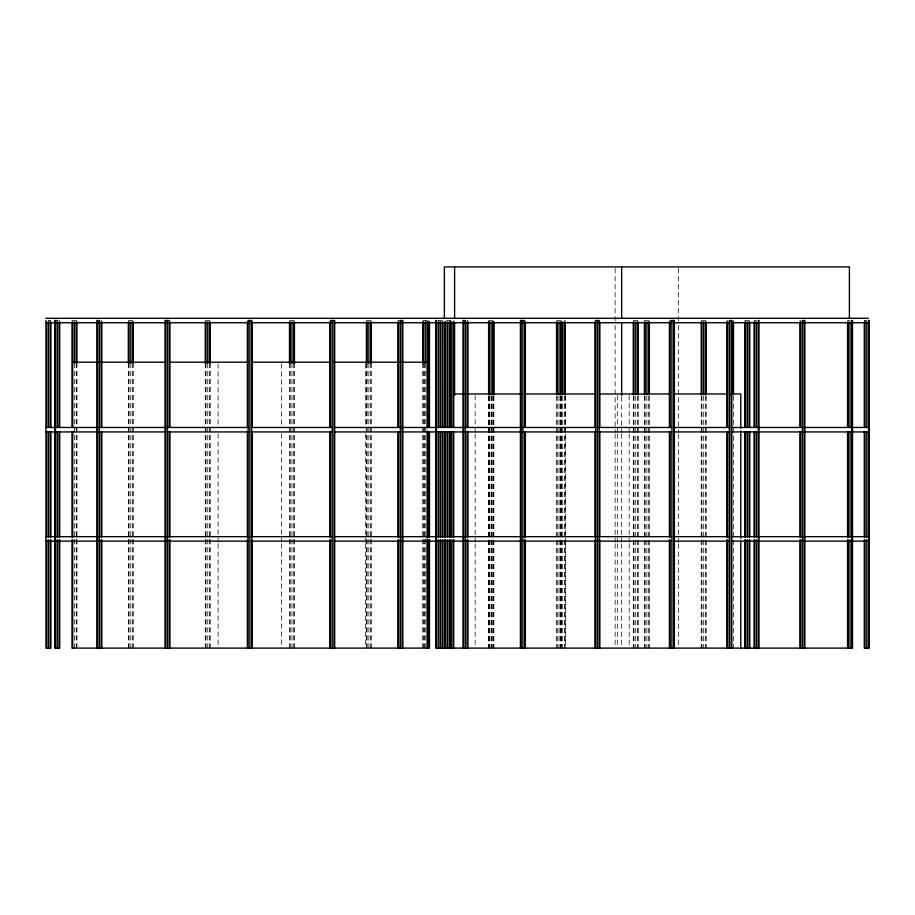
<?xml version="1.0" encoding="UTF-8"?>
<svg xmlns="http://www.w3.org/2000/svg" width="915" height="915" viewBox="0 0 915 915"><rect width="100%" height="100%" fill="white"/><g stroke="black" fill="none" stroke-linecap="round" stroke-linejoin="round"><path stroke-width="0.69" stroke-dasharray="4.58 3.43" d="M48.449 320.502L50.931 320.502M59.006 320.502L59.727 320.502M71.988 320.502L76.952 320.502M101.108 320.502L101.84 320.502M128.329 320.502L133.293 320.502M205.269 320.502L210.233 320.502M289.472 320.502L294.436 320.502M366.4 320.502L371.364 320.502M397.865 320.502L400.347 320.502M422.753 320.502L429.478 320.502M438.251 320.502L453.726 320.502M467.21 320.502L467.942 320.502M488.61 320.502L493.883 320.502M556.549 320.502L565.23 320.502M633.283 320.502L638.247 320.502M644.4 320.502L649.364 320.502M701.222 320.502L706.186 320.502M726.853 320.502L727.585 320.502M732.778 320.502L733.51 320.502M744.821 320.502L749.785 320.502M754.063 320.502L756.545 320.502M799.882 320.502L800.614 320.502M847.553 320.502L850.035 320.502M864.286 320.502L866.768 320.502M865.178 320.502L865.178 322.743M733.51 396.001L733.51 648.095M706.186 396.001L706.186 648.095M705.465 396.001L705.465 648.095M703.704 396.001L703.704 648.095M701.954 396.001L701.954 648.095M701.222 396.001L701.222 648.095M678.644 268.324L678.644 324.013M678.644 325.431L678.644 432.521M678.644 433.939L678.644 542.446M678.644 543.876L678.644 648.095M649.364 396.001L649.364 648.095M648.644 396.001L648.644 648.095M646.882 396.001L646.882 648.095M645.121 396.001L645.121 648.095M644.4 396.001L644.4 648.095M638.247 396.001L638.247 648.095M637.526 396.001L637.526 648.095M635.765 396.001L635.765 648.095M634.004 396.001L634.004 648.095M633.283 396.001L633.283 648.095M629.165 395.394L629.165 432.521M629.165 433.939L629.165 542.446M629.165 543.876L629.165 648.095M621.662 396.824L621.662 432.521M621.662 433.939L621.662 542.446M621.662 543.876L621.662 646.676M617.305 395.394L617.305 432.521M617.305 433.939L617.305 542.446M617.305 543.876L617.305 646.676M615.12 268.324L615.12 324.013M615.12 325.431L615.12 432.521M615.12 433.939L615.12 542.446M615.12 543.876L615.12 646.676M565.63 395.394L565.63 432.521M565.63 433.939L565.63 542.446M565.63 543.876L565.63 646.676M565.23 396.001L565.23 648.095M564.486 396.001L564.486 648.095M562.748 396.001L562.748 648.095M561.513 396.001L561.513 648.095M560.987 396.001L560.987 648.095M560.792 396.001L560.792 648.095M560.266 396.001L560.266 648.095M559.031 396.001L559.031 648.095M557.269 396.001L557.269 648.095M556.549 396.001L556.549 648.095M493.883 396.001L493.883 648.095M493.574 396.001L493.574 648.095M493.151 396.001L493.151 648.095M492.83 396.001L492.83 648.095M491.401 396.001L491.401 648.095M491.092 396.001L491.092 648.095M489.651 396.001L489.651 648.095M489.331 396.001L489.331 648.095M488.919 396.001L488.919 648.095M488.61 396.001L488.61 648.095M475.148 395.394L475.148 432.521M475.148 433.939L475.148 542.446M475.148 543.876L475.148 646.676M453.954 320.502L453.954 322.743M450.775 320.502L450.775 322.743M438.662 320.502L438.662 322.743M428.586 320.502L428.586 322.743M425.406 320.502L425.406 322.743M425.406 538.901L425.406 541.131M425.246 363.232L425.235 648.095M424.514 363.232L424.514 648.095M423.473 363.232L423.473 648.095M422.753 363.232L422.753 648.095M371.364 363.232L371.364 648.095M370.644 363.232L370.644 648.095M368.882 363.232L368.882 648.095M367.132 363.232L367.132 648.095M366.4 363.232L366.4 648.095M365.554 363.632L365.554 425.098M365.554 433.676L365.554 542.321M365.554 543.75L365.554 646.665M294.436 363.232L294.436 648.095M293.704 363.232L293.704 648.095M291.954 363.232L291.954 648.095M290.204 363.232L290.204 648.095M289.472 363.232L289.472 648.095M281.614 363.632L281.614 425.098M281.614 433.676L281.614 542.321M281.614 543.75L281.614 648.095M218.09 363.632L218.09 425.098M218.09 433.676L218.09 542.321M218.09 543.75L218.09 646.665M210.233 363.232L210.233 648.095M209.501 363.232L209.501 648.095M207.751 363.232L207.751 648.095M205.989 363.232L205.989 648.095M205.269 363.232L205.269 648.095M133.293 363.232L133.293 648.095M132.572 363.232L132.572 648.095M130.811 363.232L130.811 648.095M129.061 363.232L129.061 648.095M128.329 363.232L128.329 648.095M76.952 363.232L76.952 648.095M76.231 363.232L76.231 648.095M74.47 363.232L74.47 648.095M48.93 320.502L48.93 322.743"/><path stroke-width="1.37" d="M45.75 318.271L868.358 318.271M57.245 320.502L54.763 320.502L54.763 648.095L59.727 648.095L59.727 539.85M169.229 320.502L165.009 320.502L165.009 648.095M330.464 320.502L334.696 320.502L334.696 648.095M524.638 320.502L520.406 320.502L520.406 648.095M670.146 320.502L674.378 320.502L674.378 648.095M45.75 322.743L55.781 322.743M56.581 322.743L248.514 322.743M251.19 322.743L332.008 322.743M334.707 322.743L436.02 322.743M436.878 322.743L521.733 322.743M523.117 322.743L596.077 322.743M598.719 322.743L671.679 322.743M674.149 322.743L729.552 322.743M732.023 322.743L757.917 322.743M758.729 322.743L803.496 322.743M804.903 322.743L851.499 322.743M852.78 322.743L868.358 322.743M72.605 362.203L98.042 362.203M100.856 362.203L165.535 362.203M169.492 362.203L248.045 362.203M251.556 362.203L330.098 362.203M333.735 362.203L399.009 362.203M401.456 362.203L427.099 362.203M454 393.965L464.088 393.965M466.936 393.965L521.779 393.965M524.581 393.965L595.505 393.965M599.462 393.965L670.1 393.965M673.703 393.965L727.231 393.965M730.994 393.965L740.795 393.965L740.795 428.231M45.75 427.465L55.781 427.465M56.581 427.465L248.514 427.465M251.19 427.465L332.008 427.465M334.707 427.465L436.02 427.465M436.878 427.465L520.646 427.465M523.117 427.465L596.077 427.465M598.719 427.465L671.679 427.465M674.149 427.465L729.552 427.465M732.023 427.465L757.917 427.465M758.729 427.465L803.496 427.465M804.903 427.465L851.499 427.465M852.78 427.465L868.358 427.465M45.75 431.937L55.781 431.937M56.581 431.937L248.514 431.937M251.19 431.937L332.008 431.937M334.707 431.937L436.02 431.937M436.878 431.937L520.646 431.937M523.117 431.937L596.077 431.937M598.719 431.937L671.679 431.937M674.149 431.937L729.552 431.937M732.023 431.937L757.917 431.937M758.729 431.937L803.496 431.937M804.903 431.937L851.499 431.937M852.78 431.937L868.358 431.937M45.75 536.67L55.781 536.67M56.581 536.67L248.514 536.67M251.19 536.67L332.008 536.67M334.707 536.67L436.02 536.67M436.878 536.67L520.646 536.67M523.117 536.67L596.077 536.67M598.719 536.67L671.679 536.67M674.149 536.67L729.552 536.67M732.023 536.67L757.917 536.67M758.729 536.67L803.496 536.67M804.903 536.67L851.499 536.67M852.78 536.67L868.358 536.67M45.75 541.131L55.781 541.131M56.581 541.131L248.514 541.131M251.19 541.131L332.008 541.131M334.707 541.131L436.02 541.131M436.878 541.131L520.646 541.131M523.117 541.131L596.077 541.131M598.719 541.131L671.679 541.131M674.149 541.131L729.552 541.131M732.023 541.131L757.917 541.131M758.729 541.131L803.496 541.131M804.903 541.131L851.499 541.131M852.78 541.131L868.358 541.131M868.529 648.095L868.529 320.502L869.25 320.502L869.25 648.095L864.286 648.095L864.286 539.85M866.768 321.931L866.768 427.328M866.768 431.606L866.768 537.002M866.768 539.85L866.768 648.095M865.007 321.931L865.007 427.328M865.007 431.606L865.007 537.002M865.007 539.85L865.007 648.095M864.286 321.931L864.286 427.328M864.286 431.606L864.286 537.002M851.785 648.095L851.785 320.502L852.517 320.502L852.517 648.095L435.769 648.095L435.769 320.502L436.489 320.502L436.489 648.095M850.035 321.931L850.035 427.328M850.035 431.606L850.035 537.002M850.035 539.85L850.035 648.095M849.394 318.294L849.394 266.906L444.37 266.906L444.37 318.294M848.274 321.931L848.274 427.328M848.274 431.606L848.274 537.002M848.274 539.85L848.274 648.095M847.553 321.931L847.553 427.328M847.553 431.606L847.553 537.002M847.553 539.85L847.553 648.095M804.845 648.095L804.845 320.502L802.364 320.502L802.364 648.095M804.113 320.502L804.113 648.095M800.614 321.931L800.614 427.328M800.614 431.606L800.614 537.002M800.614 539.85L800.614 648.095M799.882 321.931L799.882 427.328M799.882 431.606L799.882 537.002M799.882 539.85L799.882 648.095M759.027 648.095L759.027 320.502L758.306 320.502L758.306 648.095M756.545 321.931L756.545 427.328M756.545 431.606L756.545 537.002M756.545 539.85L756.545 648.095M754.795 321.931L754.795 427.328M754.795 431.606L754.795 537.002M754.795 539.85L754.795 648.095M754.063 321.931L754.063 427.328M754.063 431.606L754.063 537.002M754.063 539.85L754.063 648.095M749.785 321.931L749.785 427.328M749.785 431.606L749.785 537.002M749.785 539.85L749.785 648.095M749.053 321.931L749.053 427.328M749.053 431.606L749.053 537.002M749.053 539.85L749.053 648.095M747.303 321.931L747.303 427.328M747.303 431.606L747.303 537.002M747.303 539.85L747.303 648.095M745.542 321.931L745.542 427.328M745.542 431.606L745.542 537.002M745.542 539.85L745.542 648.095M744.821 321.931L744.821 427.328M744.821 431.606L744.821 537.002M744.821 539.85L744.821 648.095M740.795 431.091L740.795 538.169M740.795 541.017L740.795 648.095M733.51 321.931L733.51 394.571M732.778 321.931L732.778 394.571M731.817 648.095L731.817 320.502L729.335 320.502L729.335 648.095M731.096 320.502L731.096 648.095M727.585 321.931L727.585 427.328M727.585 431.606L727.585 537.002M727.585 539.85L727.585 648.095M726.853 321.931L726.853 427.328M726.853 431.606L726.853 537.002M726.853 539.85L726.853 648.095M706.186 321.931L706.186 394.571M705.465 321.931L705.465 394.571M703.704 321.931L703.704 394.571M701.954 321.931L701.954 394.571M701.222 321.931L701.222 394.571M673.657 320.502L673.657 648.095M671.896 320.502L671.896 648.095M670.146 321.931L670.146 427.328M670.146 431.606L670.146 537.002M670.146 539.85L670.146 648.095M669.414 321.931L669.414 427.328M669.414 431.606L669.414 537.002M669.414 539.85L669.414 648.095M649.364 321.931L649.364 394.571M648.644 321.931L648.644 394.571M646.882 321.931L646.882 394.571M645.121 321.931L645.121 394.571M644.4 321.931L644.4 394.571M638.247 321.931L638.247 394.571M637.526 321.931L637.526 394.571M635.765 321.931L635.765 394.571M634.004 321.931L634.004 394.571M633.283 321.931L633.283 394.571M621.662 266.906L621.662 318.294M621.662 322.583L621.662 395.394M599.874 321.931L599.874 427.328M599.874 431.606L599.874 537.002M599.874 539.85L599.874 648.095M599.153 648.095L599.153 320.502L595.642 320.502L595.642 648.095M597.392 320.502L597.392 648.095M594.91 321.931L594.91 427.328M594.91 431.606L594.91 537.002M594.91 539.85L594.91 648.095M565.23 321.931L565.23 394.571M564.486 321.931L564.486 394.571M562.748 321.931L562.748 394.571M561.513 321.931L561.513 394.571M560.792 321.931L560.792 394.571M559.031 321.931L559.031 394.571M557.269 321.931L557.269 394.571M556.549 321.931L556.549 394.571M525.37 321.931L525.37 427.328M525.37 431.606L525.37 537.002M525.37 539.85L525.37 648.095M524.638 321.931L524.638 427.328M524.638 431.606L524.638 537.002M524.638 539.85L524.638 648.095M522.888 320.502L522.888 648.095M521.138 320.502L521.138 648.095M493.883 321.931L493.883 394.571M493.574 321.931L493.574 394.571M493.151 321.931L493.151 394.571M492.83 321.931L492.83 394.571M491.092 321.931L491.092 394.571M489.331 321.931L489.331 394.571M488.919 321.931L488.919 394.571M488.61 321.931L488.61 394.571M467.942 321.931L467.942 427.328M467.942 431.606L467.942 537.002M467.942 539.85L467.942 648.095M467.21 321.931L467.21 427.328M467.21 431.606L467.21 537.002M467.21 539.85L467.21 648.095M465.46 648.095L465.46 320.502L462.979 320.502L462.979 648.095M463.699 320.502L463.699 648.095M454.595 266.906L454.595 318.294M454.595 322.583L454.595 395.394M453.726 321.931L453.726 427.328M453.726 431.606L453.726 537.002M453.726 539.85L453.726 648.095M453.005 321.931L453.005 427.328M453.005 431.606L453.005 537.002M453.005 539.85L453.005 648.095M451.255 321.931L451.255 427.328M451.255 431.606L451.255 537.002M451.255 539.85L451.255 648.095M449.974 321.931L449.974 427.328M449.974 431.606L449.974 537.002M449.974 539.85L449.974 648.095M449.242 321.931L449.242 427.328M449.242 431.606L449.242 537.002M449.242 539.85L449.242 648.095M447.492 321.931L447.492 427.328M447.492 431.606L447.492 537.002M447.492 539.85L447.492 648.095M445.742 321.931L445.742 427.328M445.742 431.606L445.742 537.002M445.742 539.85L445.742 648.095M445.01 321.931L444.942 427.328M444.942 431.606L445.01 537.002M444.942 539.85L445.01 648.095M444.198 321.931L444.198 427.328M444.198 431.606L444.198 537.002M444.198 539.85L444.198 648.095M442.46 321.931L442.46 427.328M442.46 431.606L442.46 537.002M442.46 539.85L442.46 648.095M440.698 321.931L440.733 427.328M440.698 431.606L440.733 537.002M440.733 539.85L440.698 648.095M440.001 321.931L440.001 427.328M440.001 431.606L440.001 537.002M440.001 539.85L440.001 648.095M438.251 321.931L438.251 427.328M438.251 431.606L438.251 537.002M438.251 539.85L438.251 648.095M429.478 321.931L429.478 427.328M429.478 431.606L429.478 537.002M429.478 539.85L429.478 648.095L71.988 648.095L71.988 539.85M428.758 321.931L428.758 427.328M428.758 431.606L428.758 537.002M428.758 539.85L428.758 648.095M427.717 321.931L427.717 427.328M427.717 431.606L427.717 537.002M427.717 539.85L427.717 648.095M426.985 321.931L427.099 427.957M427.099 430.816L427.099 538.031M426.996 539.85L427.099 648.095M425.235 321.931L425.235 363.232M423.473 321.931L423.473 363.232M422.753 321.931L422.753 363.232M402.829 648.095L402.829 320.502L400.347 320.502L400.347 648.095M402.097 320.502L402.097 648.095M398.585 321.931L398.585 427.328M398.585 431.606L398.585 537.002M398.585 539.85L398.585 648.095M397.865 321.931L397.865 427.328M397.865 431.606L397.865 537.002M397.865 539.85L397.865 648.095M371.364 321.931L371.364 363.232M370.644 321.931L370.644 363.232M368.882 321.931L368.882 363.232M367.132 321.931L367.132 363.232M366.4 321.931L366.4 363.232M333.975 320.502L333.975 648.095M332.214 320.502L332.214 648.095M330.464 321.931L330.464 427.328M330.464 431.606L330.464 537.002M330.464 539.85L330.464 648.095M329.732 321.931L329.732 427.328M329.732 431.606L329.732 537.002M329.732 539.85L329.732 648.095M294.436 321.931L294.436 363.232M293.704 321.931L293.704 363.232M291.954 321.931L291.954 363.232M290.204 321.931L290.204 363.232M289.472 321.931L289.472 363.232M252.334 321.931L252.334 427.328M252.334 431.606L252.334 537.002M252.334 539.85L252.334 648.095M251.614 648.095L251.614 320.502L248.091 320.502L248.091 648.095M249.852 320.502L249.852 648.095M247.37 321.931L247.37 427.328M247.37 431.606L247.37 537.002M247.37 539.85L247.37 648.095M210.233 321.931L210.233 363.232M209.501 321.931L209.501 363.232M207.751 321.931L207.751 363.232M205.989 321.931L205.989 363.232M205.269 321.931L205.269 363.232M169.961 321.931L169.961 427.328M169.961 431.606L169.961 537.002M169.961 539.85L169.961 648.095M169.229 321.931L169.229 427.328M169.229 431.606L169.229 537.002M169.229 539.85L169.229 648.095M167.479 320.502L167.479 648.095M165.729 320.502L165.729 648.095M133.293 321.931L133.293 363.232M132.572 321.931L132.572 363.232M130.811 321.931L130.811 363.232M129.061 321.931L129.061 363.232M128.329 321.931L128.329 363.232M101.84 321.931L101.84 427.328M101.84 431.606L101.84 537.002M101.84 539.85L101.84 648.095M101.108 321.931L101.108 427.328M101.108 431.606L101.108 537.002M101.108 539.85L101.108 648.095M99.358 648.095L99.358 320.502L96.876 320.502L96.876 648.095M97.596 320.502L97.596 648.095M76.952 321.931L76.952 363.232M76.231 321.931L76.231 363.232M74.47 321.931L74.47 363.232M72.708 321.931L72.708 427.328M72.708 431.606L72.708 537.002M72.708 539.85L72.708 648.095M71.988 321.931L71.988 427.328M71.988 431.606L71.988 537.002M59.727 321.931L59.727 427.328M59.727 431.606L59.727 537.002M59.006 321.931L59.006 427.328M59.006 431.606L59.006 537.002M59.006 539.85L59.006 648.095M57.245 321.931L57.245 427.328M57.245 431.606L57.245 537.002M57.245 539.85L57.245 648.095M55.495 320.502L55.495 648.095M50.931 321.931L50.931 427.328M50.931 431.606L50.931 537.002M50.931 539.85L50.931 648.095L45.967 648.095L45.967 320.502M50.211 321.931L50.211 427.328M50.211 431.606L50.211 537.002M50.211 539.85L50.211 648.095M48.449 321.931L48.449 427.328M48.449 431.606L48.449 537.002M48.449 539.85L48.449 648.095M46.688 321.931L46.688 427.328M46.688 431.606L46.688 537.002M46.688 539.85L46.688 648.095"/></g></svg>
